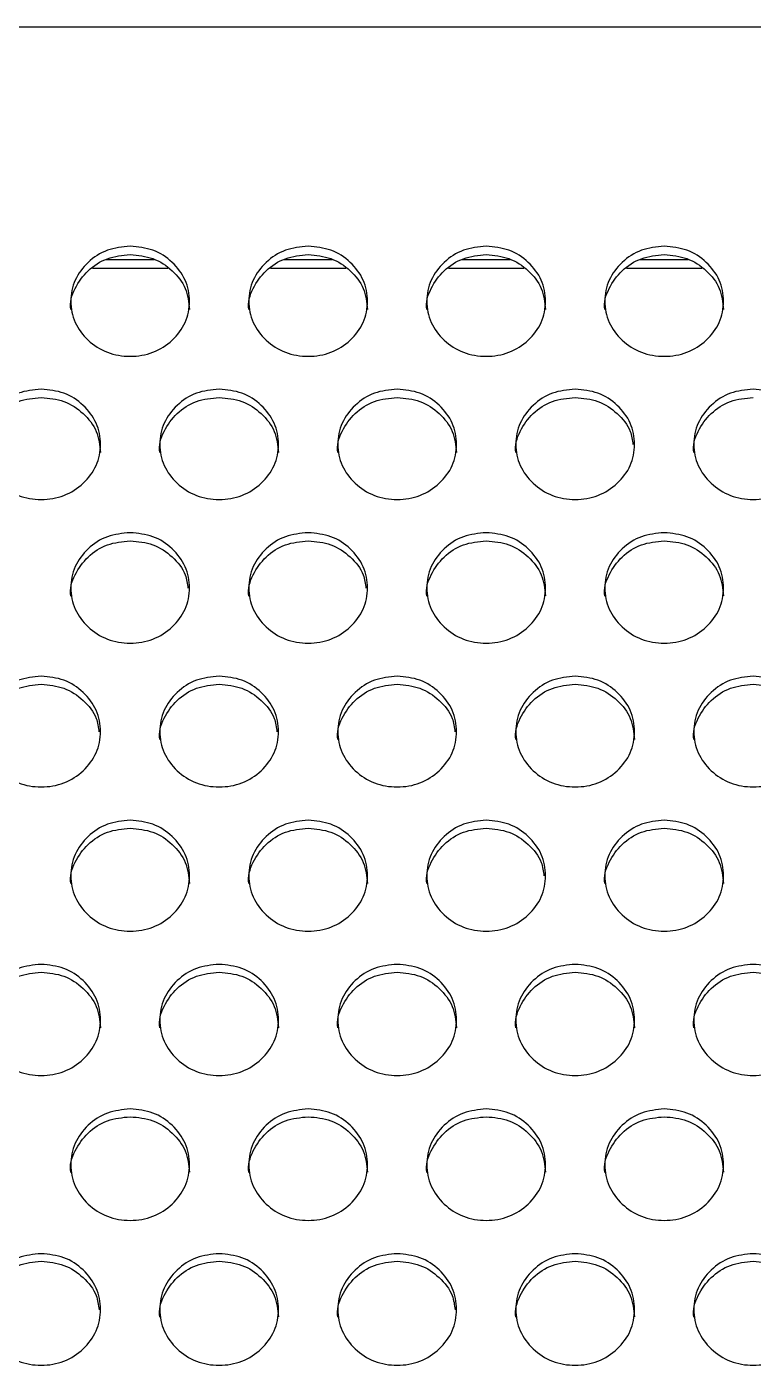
# Model space of a CAD drawing. Header units: millimetres. Extents: x 0.6 to 29.2, y 0.5 to 20.5.
# Drawn here: x 23.088 to 23.415, y 12.066 to 12.667 of the extents above; entities that cross this region are included whole.
import ezdxf

# ---------------------------------------------------------------- set-up
doc = ezdxf.new("R2010")
doc.units = ezdxf.units.MM

msp = doc.modelspace()

# ---------------------------------------------------------------- linework, layer by layer
for p, q in [((21.34135, 12.6673), (24.34135, 12.6673)), ((23.12387, 12.56267), (23.14551, 12.56267)), ((23.20387, 12.56267), (23.22551, 12.56267)), ((23.28387, 12.56267), (23.30551, 12.56267)), ((23.36387, 12.56267), (23.38551, 12.56267)), ((23.11776, 12.55883), (23.15161, 12.55883)), ((23.19776, 12.55883), (23.23161, 12.55883)), ((23.27776, 12.55883), (23.31161, 12.55883)), ((23.35776, 12.55883), (23.39161, 12.55883))]:
    msp.add_line(p, q)
for points, knots in [([(23.13468, 12.56861), (23.13819, 12.56828), (23.14521, 12.56763), (23.15397, 12.56174), (23.16011, 12.55367), (23.16197, 12.54389), (23.16011, 12.53413), (23.15398, 12.52599), (23.14522, 12.5203), (23.13468, 12.51857), (23.12415, 12.5203), (23.11538, 12.52599), (23.10926, 12.53413), (23.1074, 12.54389), (23.10926, 12.55367), (23.11538, 12.56174), (23.12415, 12.56761), (23.13117, 12.56828), (23.13468, 12.56861)], [0, 0, 0, 0, 0.0624361, 0.1249732, 0.1875298, 0.2499802, 0.3125401, 0.3749853, 0.4375491, 0.4999909, 0.5625442, 0.6249973, 0.687552, 0.7500031, 0.8125621, 0.8750088, 0.9374706, 1, 1, 1, 1]), ([(23.21468, 12.56861), (23.21819, 12.56828), (23.22521, 12.56763), (23.23397, 12.56174), (23.24011, 12.55367), (23.24197, 12.54389), (23.24011, 12.53413), (23.23398, 12.52599), (23.22522, 12.5203), (23.21468, 12.51857), (23.20415, 12.5203), (23.19538, 12.526), (23.18926, 12.53413), (23.1874, 12.54389), (23.18926, 12.55367), (23.19539, 12.56174), (23.20415, 12.56761), (23.21117, 12.56828), (23.21468, 12.56861)], [0, 0, 0, 0, 0.062436, 0.124971, 0.187528, 0.249979, 0.312539, 0.374983, 0.437547, 0.499992, 0.562543, 0.624996, 0.687552, 0.750003, 0.812562, 0.875009, 0.937471, 1, 1, 1, 1]), ([(23.29468, 12.56861), (23.29819, 12.56828), (23.30521, 12.56763), (23.31397, 12.56174), (23.32011, 12.55367), (23.32197, 12.54389), (23.32011, 12.53413), (23.31398, 12.52599), (23.30522, 12.5203), (23.29468, 12.51857), (23.28415, 12.5203), (23.27538, 12.526), (23.26926, 12.53413), (23.2674, 12.54389), (23.26926, 12.55367), (23.27538, 12.56174), (23.28415, 12.56761), (23.29117, 12.56828), (23.29468, 12.56861)], [0, 0, 0, 0, 0.062436, 0.124973, 0.18753, 0.249981, 0.312541, 0.374986, 0.437548, 0.499993, 0.562546, 0.624997, 0.687553, 0.750004, 0.812564, 0.875009, 0.937473, 1, 1, 1, 1]), ([(23.37468, 12.56861), (23.37819, 12.56828), (23.38521, 12.56763), (23.39397, 12.56174), (23.40011, 12.55367), (23.40197, 12.54389), (23.40011, 12.53413), (23.39398, 12.52599), (23.38522, 12.5203), (23.37468, 12.51857), (23.36415, 12.5203), (23.35538, 12.526), (23.34926, 12.53413), (23.3474, 12.54389), (23.34926, 12.55367), (23.35539, 12.56174), (23.36415, 12.56761), (23.37117, 12.56828), (23.37468, 12.56861)], [0, 0, 0, 0, 0.062436, 0.124971, 0.187529, 0.24998, 0.31254, 0.374984, 0.437548, 0.499992, 0.562543, 0.624996, 0.687552, 0.750003, 0.812562, 0.875009, 0.937471, 1, 1, 1, 1]), ([(23.10802, 12.54012), (23.10802, 12.54013), (23.10735, 12.54329), (23.10957, 12.54996), (23.1153, 12.55796), (23.12417, 12.56384), (23.13118, 12.56451), (23.13468, 12.56484)], [0, 0, 0, 0, 0.000446, 0.250485, 0.50013, 0.749904, 1, 1, 1, 1]), ([(23.13468, 12.56484), (23.13819, 12.56452), (23.14522, 12.56386), (23.15393, 12.55798), (23.16027, 12.54992), (23.16099, 12.54341), (23.16135, 12.54016)], [0, 0, 0, 0, 0.249956, 0.500265, 0.750585, 1, 1, 1, 1]), ([(23.18802, 12.54012), (23.18802, 12.54013), (23.18742, 12.5433), (23.18953, 12.54995), (23.19531, 12.55796), (23.20417, 12.56384), (23.21118, 12.56451), (23.21468, 12.56484)], [0, 0, 0, 0, 0.000445, 0.250484, 0.500129, 0.749903, 1, 1, 1, 1]), ([(23.21468, 12.56484), (23.21819, 12.56452), (23.22522, 12.56386), (23.23393, 12.55798), (23.24027, 12.54992), (23.24099, 12.54341), (23.24135, 12.54016)], [0, 0, 0, 0, 0.249957, 0.50026, 0.750582, 1, 1, 1, 1]), ([(23.26802, 12.54012), (23.26802, 12.54013), (23.26735, 12.54329), (23.26957, 12.54996), (23.2753, 12.55796), (23.28417, 12.56384), (23.29118, 12.56451), (23.29468, 12.56484)], [0, 0, 0, 0, 0.000446, 0.250488, 0.500129, 0.749912, 1, 1, 1, 1]), ([(23.29468, 12.56484), (23.29819, 12.56452), (23.30522, 12.56386), (23.31393, 12.55798), (23.32027, 12.54992), (23.32099, 12.54341), (23.32135, 12.54016)], [0, 0, 0, 0, 0.249956, 0.500265, 0.750585, 1, 1, 1, 1]), ([(23.34802, 12.54012), (23.34802, 12.54013), (23.34735, 12.54329), (23.34957, 12.54996), (23.3553, 12.55796), (23.36417, 12.56384), (23.37118, 12.56451), (23.37468, 12.56484)], [0, 0, 0, 0, 0.000446, 0.250485, 0.50013, 0.749904, 1, 1, 1, 1]), ([(23.37468, 12.56484), (23.37819, 12.56452), (23.38522, 12.56386), (23.39393, 12.55798), (23.40027, 12.54992), (23.40099, 12.54341), (23.40135, 12.54016)], [0, 0, 0, 0, 0.249957, 0.500258, 0.750584, 1, 1, 1, 1]), ([(23.06802, 12.47585), (23.06802, 12.47585), (23.06735, 12.47903), (23.06957, 12.4857), (23.0753, 12.49373), (23.08417, 12.49962), (23.09118, 12.50029), (23.09468, 12.50062)], [0, 0, 0, 0, 0.0004446, 0.250485, 0.5001297, 0.749904, 1, 1, 1, 1]), ([(23.09468, 12.50434), (23.09819, 12.50401), (23.10521, 12.50335), (23.11397, 12.49745), (23.12011, 12.48937), (23.12197, 12.47957), (23.12011, 12.46979), (23.11398, 12.46163), (23.10522, 12.45593), (23.09468, 12.4542), (23.08415, 12.45593), (23.07538, 12.46164), (23.06926, 12.46978), (23.0674, 12.47957), (23.06926, 12.48937), (23.07539, 12.49745), (23.08415, 12.50333), (23.09117, 12.50401), (23.09468, 12.50434)], [0, 0, 0, 0, 0.062436, 0.124971, 0.187528, 0.249979, 0.312539, 0.374983, 0.437547, 0.499991, 0.562542, 0.624995, 0.687551, 0.750004, 0.812562, 0.875009, 0.937471, 1, 1, 1, 1]), ([(23.09468, 12.50062), (23.09819, 12.50029), (23.10522, 12.49963), (23.11393, 12.49374), (23.12027, 12.48566), (23.12099, 12.47914), (23.12135, 12.47589)], [0, 0, 0, 0, 0.2499575, 0.5002595, 0.7505804, 1, 1, 1, 1]), ([(23.14802, 12.47585), (23.14802, 12.47585), (23.14735, 12.47903), (23.14957, 12.4857), (23.1553, 12.49373), (23.16417, 12.49962), (23.17118, 12.50029), (23.17468, 12.50062)], [0, 0, 0, 0, 0.000445, 0.250489, 0.500135, 0.749911, 1, 1, 1, 1]), ([(23.17468, 12.50434), (23.17819, 12.50401), (23.18521, 12.50335), (23.19397, 12.49745), (23.20011, 12.48937), (23.20197, 12.47957), (23.20011, 12.46979), (23.19398, 12.46163), (23.18522, 12.45593), (23.17468, 12.4542), (23.16415, 12.45593), (23.15538, 12.46164), (23.14926, 12.46978), (23.1474, 12.47957), (23.14926, 12.48937), (23.15539, 12.49745), (23.16415, 12.50333), (23.17117, 12.50401), (23.17468, 12.50434)], [0, 0, 0, 0, 0.062438, 0.124973, 0.18753, 0.249981, 0.312541, 0.374984, 0.437549, 0.499993, 0.562546, 0.624997, 0.687553, 0.750006, 0.812565, 0.875012, 0.937473, 1, 1, 1, 1]), ([(23.17468, 12.50062), (23.17819, 12.50029), (23.18522, 12.49963), (23.19393, 12.49374), (23.20027, 12.48566), (23.20099, 12.47914), (23.20135, 12.47589)], [0, 0, 0, 0, 0.2499645, 0.5002642, 0.7505828, 1, 1, 1, 1]), ([(23.22802, 12.47585), (23.22802, 12.47585), (23.22735, 12.47903), (23.22957, 12.4857), (23.2353, 12.49373), (23.24417, 12.49962), (23.25118, 12.50029), (23.25468, 12.50062)], [0, 0, 0, 0, 0.0004446, 0.250485, 0.5001297, 0.749904, 1, 1, 1, 1]), ([(23.25468, 12.50434), (23.25819, 12.50401), (23.26521, 12.50335), (23.27397, 12.49746), (23.28011, 12.48937), (23.28197, 12.47957), (23.28011, 12.46979), (23.27398, 12.46163), (23.26522, 12.45593), (23.25468, 12.4542), (23.24415, 12.45593), (23.23538, 12.46164), (23.22926, 12.46978), (23.2274, 12.47957), (23.22926, 12.48937), (23.23538, 12.49745), (23.24415, 12.50333), (23.25117, 12.50401), (23.25468, 12.50434)], [0, 0, 0, 0, 0.062436, 0.124973, 0.18753, 0.24998, 0.312539, 0.374984, 0.437549, 0.499993, 0.562544, 0.624997, 0.687551, 0.750004, 0.812563, 0.875009, 0.937471, 1, 1, 1, 1]), ([(23.25468, 12.50062), (23.25819, 12.50029), (23.26522, 12.49963), (23.27393, 12.49374), (23.28027, 12.48566), (23.28099, 12.47914), (23.28135, 12.47589)], [0, 0, 0, 0, 0.249956, 0.500264, 0.750584, 1, 1, 1, 1]), ([(23.30802, 12.47585), (23.30802, 12.47585), (23.30742, 12.47904), (23.30953, 12.4857), (23.31531, 12.49373), (23.32417, 12.49962), (23.33118, 12.50029), (23.33468, 12.50062)], [0, 0, 0, 0, 0.000443, 0.250486, 0.500133, 0.749911, 1, 1, 1, 1]), ([(23.33468, 12.50434), (23.33819, 12.50401), (23.34521, 12.50335), (23.35397, 12.49745), (23.36011, 12.48937), (23.36197, 12.47957), (23.36011, 12.46979), (23.35398, 12.46163), (23.34522, 12.45593), (23.33468, 12.4542), (23.32415, 12.45593), (23.31538, 12.46164), (23.30926, 12.46978), (23.3074, 12.47957), (23.30926, 12.48937), (23.31539, 12.49745), (23.32415, 12.50333), (23.33117, 12.50401), (23.33468, 12.50434)], [0, 0, 0, 0, 0.062438, 0.124973, 0.18753, 0.249982, 0.312541, 0.374985, 0.43755, 0.499994, 0.562544, 0.624997, 0.687553, 0.750006, 0.812565, 0.875011, 0.937473, 1, 1, 1, 1]), ([(23.33468, 12.50062), (23.3382, 12.50029), (23.34524, 12.49964), (23.35387, 12.49372), (23.35967, 12.48673), (23.36035, 12.48146), (23.36062, 12.47943)], [0, 0, 0, 0, 0.275664, 0.551697, 0.827752, 1, 1, 1, 1]), ([(23.38802, 12.47585), (23.38802, 12.47585), (23.38735, 12.47903), (23.38957, 12.4857), (23.3953, 12.49373), (23.40417, 12.49962), (23.41118, 12.50029), (23.41468, 12.50062)], [0, 0, 0, 0, 0.000445, 0.250488, 0.500128, 0.749903, 1, 1, 1, 1]), ([(23.41468, 12.50434), (23.41819, 12.50401), (23.42521, 12.50335), (23.43397, 12.49746), (23.44011, 12.48937), (23.44197, 12.47957), (23.44011, 12.46979), (23.43398, 12.46163), (23.42522, 12.45593), (23.41468, 12.4542), (23.40415, 12.45593), (23.39538, 12.46164), (23.38926, 12.46978), (23.3874, 12.47957), (23.38926, 12.48937), (23.39538, 12.49745), (23.40415, 12.50333), (23.41117, 12.50401), (23.41468, 12.50434)], [0, 0, 0, 0, 0.0624361, 0.1249729, 0.1875299, 0.249981, 0.3125403, 0.3749854, 0.437548, 0.499992, 0.5625451, 0.624996, 0.6875516, 0.7500047, 0.812564, 0.8750092, 0.9374707, 1, 1, 1, 1]), ([(23.13468, 12.43984), (23.13819, 12.43951), (23.14521, 12.43885), (23.15397, 12.43294), (23.16011, 12.42484), (23.16197, 12.41502), (23.16011, 12.40522), (23.15398, 12.39705), (23.14522, 12.39133), (23.13468, 12.3896), (23.12415, 12.39133), (23.11538, 12.39705), (23.10926, 12.40521), (23.1074, 12.41502), (23.10926, 12.42484), (23.11538, 12.43294), (23.12415, 12.43883), (23.13117, 12.43951), (23.13468, 12.43984)], [0, 0, 0, 0, 0.062436, 0.1249729, 0.1875296, 0.2499803, 0.3125399, 0.3749846, 0.4375487, 0.4999905, 0.5625437, 0.624997, 0.6875514, 0.7500037, 0.8125625, 0.8750092, 0.9374708, 1, 1, 1, 1]), ([(23.21468, 12.43984), (23.21819, 12.43951), (23.22521, 12.43885), (23.23397, 12.43294), (23.24011, 12.42484), (23.24197, 12.41502), (23.24011, 12.40522), (23.23398, 12.39705), (23.22522, 12.39133), (23.21468, 12.3896), (23.20415, 12.39133), (23.19538, 12.39705), (23.18926, 12.40521), (23.1874, 12.41502), (23.18926, 12.42484), (23.19539, 12.43294), (23.20415, 12.43883), (23.21117, 12.43951), (23.21468, 12.43984)], [0, 0, 0, 0, 0.0624361, 0.1249711, 0.1875279, 0.2499792, 0.3125393, 0.3749827, 0.4375469, 0.4999912, 0.5625421, 0.6249955, 0.6875514, 0.7500033, 0.8125623, 0.875009, 0.9374707, 1, 1, 1, 1]), ([(23.29468, 12.43984), (23.29819, 12.43951), (23.30521, 12.43885), (23.31397, 12.43294), (23.32011, 12.42484), (23.32197, 12.41502), (23.32011, 12.40522), (23.31398, 12.39705), (23.30522, 12.39133), (23.29468, 12.3896), (23.28415, 12.39133), (23.27538, 12.39705), (23.26926, 12.40521), (23.2674, 12.41502), (23.26926, 12.42484), (23.27538, 12.43294), (23.28415, 12.43883), (23.29117, 12.43951), (23.29468, 12.43984)], [0, 0, 0, 0, 0.062436, 0.124973, 0.18753, 0.249981, 0.312541, 0.374986, 0.437548, 0.499992, 0.562545, 0.624997, 0.687552, 0.750005, 0.812564, 0.875009, 0.937473, 1, 1, 1, 1]), ([(23.37468, 12.43984), (23.37819, 12.43951), (23.38521, 12.43885), (23.39397, 12.43294), (23.40011, 12.42484), (23.40197, 12.41502), (23.40011, 12.40522), (23.39398, 12.39705), (23.38522, 12.39133), (23.37468, 12.3896), (23.36415, 12.39133), (23.35538, 12.39705), (23.34926, 12.40521), (23.3474, 12.41502), (23.34926, 12.42484), (23.35539, 12.43294), (23.36415, 12.43883), (23.37117, 12.43951), (23.37468, 12.43984)], [0, 0, 0, 0, 0.062436, 0.124971, 0.187529, 0.24998, 0.31254, 0.374983, 0.437547, 0.499992, 0.562543, 0.624996, 0.687552, 0.750004, 0.812562, 0.875009, 0.937471, 1, 1, 1, 1]), ([(23.10802, 12.41135), (23.10802, 12.41135), (23.10735, 12.41453), (23.10957, 12.42122), (23.1153, 12.42926), (23.12417, 12.43516), (23.13118, 12.43584), (23.13468, 12.43617)], [0, 0, 0, 0, 0.000449, 0.250489, 0.500133, 0.749904, 1, 1, 1, 1]), ([(23.13468, 12.43617), (23.1382, 12.43584), (23.14524, 12.43519), (23.15387, 12.42926), (23.15968, 12.42223), (23.16036, 12.41693), (23.16063, 12.41488)], [0, 0, 0, 0, 0.275229, 0.550847, 0.826477, 1, 1, 1, 1]), ([(23.18802, 12.41135), (23.18802, 12.41135), (23.18742, 12.41454), (23.18953, 12.42122), (23.19531, 12.42926), (23.20417, 12.43516), (23.21118, 12.43584), (23.21468, 12.43617)], [0, 0, 0, 0, 0.000447, 0.250487, 0.500132, 0.749904, 1, 1, 1, 1]), ([(23.21468, 12.43617), (23.2182, 12.43584), (23.22524, 12.43519), (23.23387, 12.42926), (23.23968, 12.42223), (23.24036, 12.41693), (23.24063, 12.41488)], [0, 0, 0, 0, 0.2752312, 0.5508424, 0.8264743, 1, 1, 1, 1]), ([(23.26802, 12.41135), (23.26802, 12.41135), (23.26735, 12.41453), (23.26957, 12.42122), (23.2753, 12.42926), (23.28417, 12.43516), (23.29118, 12.43584), (23.29468, 12.43617)], [0, 0, 0, 0, 0.000449, 0.250492, 0.500132, 0.749912, 1, 1, 1, 1]), ([(23.29468, 12.43617), (23.29819, 12.43584), (23.30522, 12.43518), (23.31393, 12.42928), (23.32027, 12.42118), (23.32099, 12.41465), (23.32135, 12.41139)], [0, 0, 0, 0, 0.249955, 0.500263, 0.750583, 1, 1, 1, 1]), ([(23.34802, 12.41135), (23.34802, 12.41135), (23.34735, 12.41453), (23.34957, 12.42122), (23.3553, 12.42926), (23.36417, 12.43516), (23.37118, 12.43584), (23.37468, 12.43617)], [0, 0, 0, 0, 0.000449, 0.250489, 0.500133, 0.749904, 1, 1, 1, 1]), ([(23.37468, 12.43617), (23.37819, 12.43584), (23.38522, 12.43518), (23.39393, 12.42928), (23.40027, 12.42118), (23.40099, 12.41465), (23.40135, 12.41139)], [0, 0, 0, 0, 0.249956, 0.500257, 0.750582, 1, 1, 1, 1]), ([(23.09468, 12.37531), (23.09819, 12.37498), (23.10521, 12.37431), (23.11397, 12.36839), (23.12011, 12.36027), (23.12197, 12.35043), (23.12011, 12.34061), (23.11398, 12.33242), (23.10522, 12.3267), (23.09468, 12.32496), (23.08415, 12.3267), (23.07538, 12.33243), (23.06926, 12.34061), (23.0674, 12.35043), (23.06926, 12.36027), (23.07539, 12.36839), (23.08415, 12.37429), (23.09117, 12.37497), (23.09468, 12.37531)], [0, 0, 0, 0, 0.062436, 0.124971, 0.187529, 0.249979, 0.312539, 0.374983, 0.437547, 0.499991, 0.562542, 0.624995, 0.687551, 0.750003, 0.812562, 0.875009, 0.937471, 1, 1, 1, 1]), ([(23.17468, 12.37531), (23.17819, 12.37498), (23.18521, 12.37431), (23.19397, 12.36839), (23.20011, 12.36027), (23.20197, 12.35043), (23.20011, 12.34061), (23.19398, 12.33242), (23.18522, 12.3267), (23.17468, 12.32496), (23.16415, 12.3267), (23.15538, 12.33243), (23.14926, 12.34061), (23.1474, 12.35043), (23.14926, 12.36027), (23.15539, 12.36839), (23.16415, 12.37429), (23.17117, 12.37497), (23.17468, 12.37531)], [0, 0, 0, 0, 0.062438, 0.124974, 0.187531, 0.249981, 0.312541, 0.374985, 0.437549, 0.499993, 0.562546, 0.624997, 0.687553, 0.750005, 0.812565, 0.875011, 0.937473, 1, 1, 1, 1]), ([(23.25468, 12.37531), (23.25819, 12.37498), (23.26521, 12.37431), (23.27397, 12.36839), (23.28011, 12.36027), (23.28197, 12.35043), (23.28011, 12.34061), (23.27398, 12.33242), (23.26522, 12.3267), (23.25468, 12.32496), (23.24415, 12.3267), (23.23538, 12.33243), (23.22926, 12.34061), (23.2274, 12.35043), (23.22926, 12.36027), (23.23538, 12.36839), (23.24415, 12.37429), (23.25117, 12.37497), (23.25468, 12.37531)], [0, 0, 0, 0, 0.062436, 0.124973, 0.18753, 0.24998, 0.312539, 0.374985, 0.437549, 0.499993, 0.562544, 0.624997, 0.687551, 0.750003, 0.812563, 0.875009, 0.937471, 1, 1, 1, 1]), ([(23.33468, 12.37531), (23.33819, 12.37498), (23.34521, 12.37431), (23.35397, 12.36839), (23.36011, 12.36027), (23.36197, 12.35043), (23.36011, 12.34061), (23.35398, 12.33242), (23.34522, 12.3267), (23.33468, 12.32496), (23.32415, 12.3267), (23.31538, 12.33243), (23.30926, 12.34061), (23.3074, 12.35043), (23.30926, 12.36027), (23.31539, 12.36839), (23.32415, 12.37429), (23.33117, 12.37497), (23.33468, 12.37531)], [0, 0, 0, 0, 0.062439, 0.124974, 0.187531, 0.249981, 0.312541, 0.374985, 0.437549, 0.499993, 0.562544, 0.624998, 0.687553, 0.750005, 0.812565, 0.875011, 0.937473, 1, 1, 1, 1]), ([(23.41468, 12.37531), (23.41819, 12.37498), (23.42521, 12.37431), (23.43397, 12.36839), (23.44011, 12.36027), (23.44197, 12.35043), (23.44011, 12.34061), (23.43398, 12.33242), (23.42522, 12.3267), (23.41468, 12.32496), (23.40415, 12.3267), (23.39538, 12.33243), (23.38926, 12.34061), (23.3874, 12.35043), (23.38926, 12.36027), (23.39538, 12.36839), (23.40415, 12.37429), (23.41117, 12.37497), (23.41468, 12.37531)], [0, 0, 0, 0, 0.062436, 0.124973, 0.18753, 0.24998, 0.31254, 0.374986, 0.437548, 0.499992, 0.562545, 0.624996, 0.687552, 0.750004, 0.812564, 0.875009, 0.937471, 1, 1, 1, 1]), ([(23.06802, 12.34681), (23.06802, 12.34681), (23.06735, 12.34999), (23.06957, 12.35671), (23.0753, 12.36476), (23.08417, 12.37068), (23.09118, 12.37135), (23.09468, 12.37168)], [0, 0, 0, 0, 0.000449, 0.250486, 0.500134, 0.749905, 1, 1, 1, 1]), ([(23.09468, 12.37168), (23.0982, 12.37135), (23.10524, 12.3707), (23.11387, 12.36476), (23.11969, 12.3577), (23.12037, 12.35237), (23.12064, 12.3503)], [0, 0, 0, 0, 0.274812, 0.550001, 0.825215, 1, 1, 1, 1]), ([(23.14802, 12.34681), (23.14802, 12.34681), (23.14735, 12.34999), (23.14957, 12.35671), (23.1553, 12.36476), (23.16417, 12.37068), (23.17118, 12.37135), (23.17468, 12.37168)], [0, 0, 0, 0, 0.0004489, 0.2504899, 0.5001391, 0.7499122, 1, 1, 1, 1]), ([(23.17468, 12.37168), (23.1782, 12.37135), (23.18524, 12.3707), (23.19387, 12.36476), (23.19969, 12.3577), (23.20037, 12.35237), (23.20064, 12.3503)], [0, 0, 0, 0, 0.27482, 0.550006, 0.825217, 1, 1, 1, 1]), ([(23.22802, 12.34681), (23.22802, 12.34681), (23.22735, 12.34999), (23.22957, 12.35671), (23.2353, 12.36476), (23.24417, 12.37068), (23.25118, 12.37135), (23.25468, 12.37168)], [0, 0, 0, 0, 0.000449, 0.250486, 0.500134, 0.749905, 1, 1, 1, 1]), ([(23.25468, 12.37168), (23.2582, 12.37135), (23.26524, 12.3707), (23.27387, 12.36476), (23.27969, 12.3577), (23.28037, 12.35237), (23.28064, 12.3503)], [0, 0, 0, 0, 0.27481, 0.550005, 0.825217, 1, 1, 1, 1]), ([(23.30802, 12.34681), (23.30802, 12.34681), (23.30742, 12.35), (23.30953, 12.3567), (23.31531, 12.36476), (23.32417, 12.37067), (23.33118, 12.37135), (23.33468, 12.37168)], [0, 0, 0, 0, 0.000447, 0.250487, 0.500137, 0.749911, 1, 1, 1, 1]), ([(23.33468, 12.37168), (23.33819, 12.37135), (23.34522, 12.37069), (23.35393, 12.36477), (23.36027, 12.35666), (23.36099, 12.35012), (23.36135, 12.34685)], [0, 0, 0, 0, 0.249965, 0.500263, 0.750584, 1, 1, 1, 1]), ([(23.38802, 12.34681), (23.38802, 12.34681), (23.38735, 12.34999), (23.38957, 12.35671), (23.3953, 12.36476), (23.40417, 12.37068), (23.41118, 12.37135), (23.41468, 12.37168)], [0, 0, 0, 0, 0.000449, 0.250489, 0.500132, 0.749904, 1, 1, 1, 1]), ([(23.41468, 12.37168), (23.41819, 12.37135), (23.42522, 12.37069), (23.43393, 12.36477), (23.44027, 12.35666), (23.44099, 12.35012), (23.44135, 12.34685)], [0, 0, 0, 0, 0.2499564, 0.5002629, 0.7505848, 1, 1, 1, 1]), ([(23.10802, 12.28204), (23.10802, 12.28205), (23.10735, 12.28524), (23.10957, 12.29196), (23.1153, 12.30003), (23.12417, 12.30596), (23.13118, 12.30663), (23.13468, 12.30697)], [0, 0, 0, 0, 0.000447, 0.250486, 0.50013, 0.749904, 1, 1, 1, 1]), ([(23.13468, 12.31054), (23.13819, 12.31021), (23.14521, 12.30955), (23.15397, 12.30361), (23.16011, 12.29548), (23.16197, 12.28562), (23.16011, 12.27578), (23.15398, 12.26758), (23.14522, 12.26184), (23.13468, 12.26009), (23.12415, 12.26184), (23.11538, 12.26758), (23.10926, 12.27577), (23.1074, 12.28562), (23.10926, 12.29548), (23.11538, 12.30361), (23.12415, 12.30953), (23.13117, 12.31021), (23.13468, 12.31054)], [0, 0, 0, 0, 0.062436, 0.124973, 0.18753, 0.249981, 0.31254, 0.374985, 0.437549, 0.499991, 0.562544, 0.624997, 0.687551, 0.750003, 0.812563, 0.875009, 0.937471, 1, 1, 1, 1]), ([(23.13468, 12.30697), (23.13819, 12.30664), (23.14522, 12.30598), (23.15393, 12.30005), (23.16027, 12.29192), (23.16099, 12.28536), (23.16135, 12.28209)], [0, 0, 0, 0, 0.2499555, 0.5002608, 0.7505812, 1, 1, 1, 1]), ([(23.18802, 12.28204), (23.18802, 12.28205), (23.18742, 12.28525), (23.18953, 12.29195), (23.19531, 12.30003), (23.20417, 12.30596), (23.21118, 12.30663), (23.21468, 12.30697)], [0, 0, 0, 0, 0.000445, 0.250484, 0.500129, 0.749903, 1, 1, 1, 1]), ([(23.21468, 12.31054), (23.21819, 12.31021), (23.22521, 12.30955), (23.23397, 12.30361), (23.24011, 12.29548), (23.24197, 12.28562), (23.24011, 12.27578), (23.23398, 12.26758), (23.22522, 12.26184), (23.21468, 12.26009), (23.20415, 12.26184), (23.19538, 12.26758), (23.18926, 12.27577), (23.1874, 12.28562), (23.18926, 12.29548), (23.19539, 12.30361), (23.20415, 12.30953), (23.21117, 12.31021), (23.21468, 12.31054)], [0, 0, 0, 0, 0.062436, 0.124971, 0.187528, 0.249979, 0.312539, 0.374983, 0.437547, 0.499991, 0.562542, 0.624995, 0.687551, 0.750003, 0.812562, 0.875009, 0.937471, 1, 1, 1, 1]), ([(23.21468, 12.30697), (23.21819, 12.30664), (23.22522, 12.30598), (23.23393, 12.30005), (23.24027, 12.29192), (23.24099, 12.28536), (23.24135, 12.28209)], [0, 0, 0, 0, 0.249957, 0.500256, 0.750578, 1, 1, 1, 1]), ([(23.26802, 12.28204), (23.26802, 12.28205), (23.26735, 12.28524), (23.26957, 12.29196), (23.2753, 12.30003), (23.28417, 12.30596), (23.29118, 12.30663), (23.29468, 12.30697)], [0, 0, 0, 0, 0.000447, 0.250489, 0.500128, 0.749912, 1, 1, 1, 1]), ([(23.29468, 12.31054), (23.29819, 12.31021), (23.30521, 12.30955), (23.31397, 12.30361), (23.32011, 12.29548), (23.32197, 12.28562), (23.32011, 12.27578), (23.31398, 12.26758), (23.30522, 12.26184), (23.29468, 12.26009), (23.28415, 12.26184), (23.27538, 12.26758), (23.26926, 12.27577), (23.2674, 12.28562), (23.26926, 12.29548), (23.27538, 12.30361), (23.28415, 12.30953), (23.29117, 12.31021), (23.29468, 12.31054)], [0, 0, 0, 0, 0.062436, 0.124973, 0.18753, 0.249981, 0.312541, 0.374986, 0.437548, 0.499992, 0.562545, 0.624996, 0.687552, 0.750004, 0.812564, 0.875009, 0.937473, 1, 1, 1, 1]), ([(23.29468, 12.30697), (23.2982, 12.30664), (23.30524, 12.30598), (23.31387, 12.30003), (23.3197, 12.29294), (23.32038, 12.28758), (23.32065, 12.28549)], [0, 0, 0, 0, 0.274391, 0.549166, 0.823958, 1, 1, 1, 1]), ([(23.34802, 12.28204), (23.34802, 12.28205), (23.34735, 12.28524), (23.34957, 12.29196), (23.3553, 12.30003), (23.36417, 12.30596), (23.37118, 12.30663), (23.37468, 12.30697)], [0, 0, 0, 0, 0.000447, 0.250486, 0.50013, 0.749904, 1, 1, 1, 1]), ([(23.37468, 12.31054), (23.37819, 12.31021), (23.38521, 12.30955), (23.39397, 12.30361), (23.40011, 12.29548), (23.40197, 12.28562), (23.40011, 12.27578), (23.39398, 12.26758), (23.38522, 12.26184), (23.37468, 12.26009), (23.36415, 12.26184), (23.35538, 12.26758), (23.34926, 12.27577), (23.3474, 12.28562), (23.34926, 12.29548), (23.35539, 12.30361), (23.36415, 12.30953), (23.37117, 12.31021), (23.37468, 12.31054)], [0, 0, 0, 0, 0.062436, 0.124971, 0.187529, 0.24998, 0.31254, 0.374983, 0.437547, 0.499992, 0.562543, 0.624996, 0.687551, 0.750003, 0.812563, 0.875009, 0.937471, 1, 1, 1, 1]), ([(23.37468, 12.30697), (23.37819, 12.30664), (23.38522, 12.30598), (23.39393, 12.30005), (23.40027, 12.29192), (23.40099, 12.28536), (23.40135, 12.28209)], [0, 0, 0, 0, 0.249956, 0.500254, 0.750581, 1, 1, 1, 1]), ([(23.06802, 12.21725), (23.06802, 12.21725), (23.06735, 12.22046), (23.06957, 12.22718), (23.0753, 12.23527), (23.08417, 12.24121), (23.09118, 12.24188), (23.09468, 12.24222)], [0, 0, 0, 0, 0.000446, 0.250485, 0.500131, 0.749903, 1, 1, 1, 1]), ([(23.09468, 12.24575), (23.09819, 12.24542), (23.10521, 12.24475), (23.11397, 12.23881), (23.12011, 12.23065), (23.12197, 12.22077), (23.12011, 12.21091), (23.11398, 12.20269), (23.10522, 12.19695), (23.09468, 12.1952), (23.08415, 12.19695), (23.07538, 12.2027), (23.06926, 12.21091), (23.0674, 12.22078), (23.06926, 12.23065), (23.07539, 12.2388), (23.08415, 12.24473), (23.09117, 12.24541), (23.09468, 12.24575)], [0, 0, 0, 0, 0.062436, 0.124972, 0.187529, 0.249979, 0.312539, 0.374983, 0.437547, 0.499991, 0.562542, 0.624995, 0.687551, 0.750003, 0.812562, 0.875009, 0.937471, 1, 1, 1, 1]), ([(23.09468, 12.24222), (23.09819, 12.24189), (23.10522, 12.24123), (23.11393, 12.23529), (23.12027, 12.22714), (23.12099, 12.22057), (23.12135, 12.21729)], [0, 0, 0, 0, 0.249957, 0.500258, 0.75058, 1, 1, 1, 1]), ([(23.14802, 12.21725), (23.14802, 12.21725), (23.14735, 12.22046), (23.14957, 12.22718), (23.1553, 12.23527), (23.16417, 12.24121), (23.17118, 12.24188), (23.17468, 12.24222)], [0, 0, 0, 0, 0.000446, 0.250489, 0.500137, 0.749911, 1, 1, 1, 1]), ([(23.17468, 12.24575), (23.17819, 12.24542), (23.18521, 12.24475), (23.19397, 12.23881), (23.20011, 12.23065), (23.20197, 12.22077), (23.20011, 12.21091), (23.19398, 12.20269), (23.18522, 12.19695), (23.17468, 12.1952), (23.16415, 12.19695), (23.15538, 12.2027), (23.14926, 12.21091), (23.1474, 12.22078), (23.14926, 12.23065), (23.15539, 12.2388), (23.16415, 12.24473), (23.17117, 12.24541), (23.17468, 12.24575)], [0, 0, 0, 0, 0.0624384, 0.1249738, 0.1875309, 0.2499811, 0.312541, 0.3749848, 0.4375486, 0.4999928, 0.5625459, 0.6249971, 0.687553, 0.750005, 0.812565, 0.8750115, 0.9374729, 1, 1, 1, 1]), ([(23.17468, 12.24222), (23.17819, 12.24189), (23.18522, 12.24123), (23.19393, 12.23529), (23.20027, 12.22714), (23.20099, 12.22057), (23.20135, 12.21729)], [0, 0, 0, 0, 0.249964, 0.500262, 0.750582, 1, 1, 1, 1]), ([(23.22802, 12.21725), (23.22802, 12.21725), (23.22735, 12.22046), (23.22957, 12.22718), (23.2353, 12.23527), (23.24417, 12.24121), (23.25118, 12.24188), (23.25468, 12.24222)], [0, 0, 0, 0, 0.000446, 0.250485, 0.500131, 0.749903, 1, 1, 1, 1]), ([(23.25468, 12.24575), (23.25819, 12.24542), (23.26521, 12.24475), (23.27397, 12.23881), (23.28011, 12.23065), (23.28197, 12.22077), (23.28011, 12.21091), (23.27398, 12.20269), (23.26522, 12.19695), (23.25468, 12.1952), (23.24415, 12.19695), (23.23538, 12.2027), (23.22926, 12.21091), (23.2274, 12.22078), (23.22926, 12.23065), (23.23538, 12.2388), (23.24415, 12.24473), (23.25117, 12.24541), (23.25468, 12.24575)], [0, 0, 0, 0, 0.062436, 0.124973, 0.187531, 0.24998, 0.31254, 0.374985, 0.437549, 0.499993, 0.562543, 0.624997, 0.687551, 0.750003, 0.812563, 0.875009, 0.937471, 1, 1, 1, 1]), ([(23.25468, 12.24222), (23.25819, 12.24189), (23.26522, 12.24123), (23.27393, 12.23529), (23.28027, 12.22714), (23.28099, 12.22057), (23.28135, 12.21729)], [0, 0, 0, 0, 0.249955, 0.500263, 0.750583, 1, 1, 1, 1]), ([(23.30802, 12.21725), (23.30802, 12.21725), (23.30742, 12.22047), (23.30953, 12.22717), (23.31531, 12.23527), (23.32417, 12.24121), (23.33118, 12.24188), (23.33468, 12.24222)], [0, 0, 0, 0, 0.000444, 0.250486, 0.500135, 0.74991, 1, 1, 1, 1]), ([(23.33468, 12.24575), (23.33819, 12.24542), (23.34521, 12.24475), (23.35397, 12.23881), (23.36011, 12.23065), (23.36197, 12.22077), (23.36011, 12.21091), (23.35398, 12.20269), (23.34522, 12.19695), (23.33468, 12.1952), (23.32415, 12.19695), (23.31538, 12.2027), (23.30926, 12.21091), (23.3074, 12.22078), (23.30926, 12.23065), (23.31539, 12.2388), (23.32415, 12.24473), (23.33117, 12.24541), (23.33468, 12.24575)], [0, 0, 0, 0, 0.062438, 0.124974, 0.187531, 0.249981, 0.312541, 0.374985, 0.437549, 0.499993, 0.562544, 0.624998, 0.687553, 0.750005, 0.812565, 0.875011, 0.937473, 1, 1, 1, 1]), ([(23.33468, 12.24222), (23.33819, 12.24189), (23.34522, 12.24123), (23.35393, 12.23529), (23.36027, 12.22714), (23.36099, 12.22057), (23.36135, 12.21729)], [0, 0, 0, 0, 0.249964, 0.500262, 0.750582, 1, 1, 1, 1]), ([(23.38802, 12.21725), (23.38802, 12.21725), (23.38735, 12.22046), (23.38957, 12.22718), (23.3953, 12.23527), (23.40417, 12.24121), (23.41118, 12.24188), (23.41468, 12.24222)], [0, 0, 0, 0, 0.000446, 0.250488, 0.500129, 0.749902, 1, 1, 1, 1]), ([(23.41468, 12.24575), (23.41819, 12.24542), (23.42521, 12.24475), (23.43397, 12.23881), (23.44011, 12.23065), (23.44197, 12.22077), (23.44011, 12.21091), (23.43398, 12.2027), (23.42522, 12.19695), (23.41468, 12.1952), (23.40415, 12.19695), (23.39538, 12.2027), (23.38926, 12.21091), (23.3874, 12.22078), (23.38926, 12.23065), (23.39538, 12.2388), (23.40415, 12.24473), (23.41117, 12.24541), (23.41468, 12.24575)], [0, 0, 0, 0, 0.062436, 0.124973, 0.187531, 0.249981, 0.312541, 0.374986, 0.437548, 0.499992, 0.562545, 0.624996, 0.687552, 0.750004, 0.812564, 0.875009, 0.937471, 1, 1, 1, 1]), ([(23.41468, 12.24222), (23.41819, 12.24189), (23.42522, 12.24123), (23.43393, 12.23529), (23.44027, 12.22714), (23.44099, 12.22057), (23.44135, 12.21729)], [0, 0, 0, 0, 0.249955, 0.500263, 0.750583, 1, 1, 1, 1]), ([(23.13468, 12.18073), (23.13819, 12.1804), (23.14521, 12.17973), (23.15397, 12.17377), (23.16011, 12.16561), (23.16197, 12.1557), (23.16011, 12.14583), (23.15398, 12.13759), (23.14522, 12.13183), (23.13468, 12.13008), (23.12415, 12.13183), (23.11538, 12.13759), (23.10926, 12.14582), (23.1074, 12.15571), (23.10926, 12.1656), (23.11538, 12.17377), (23.12415, 12.17971), (23.13117, 12.18039), (23.13468, 12.18073)], [0, 0, 0, 0, 0.062436, 0.124973, 0.18753, 0.249981, 0.31254, 0.374985, 0.437549, 0.499991, 0.562544, 0.624998, 0.687552, 0.750003, 0.812562, 0.87501, 0.937471, 1, 1, 1, 1]), ([(23.21468, 12.18073), (23.21819, 12.1804), (23.22521, 12.17973), (23.23397, 12.17377), (23.24011, 12.16561), (23.24197, 12.1557), (23.24011, 12.14583), (23.23398, 12.13759), (23.22522, 12.13183), (23.21468, 12.13008), (23.20415, 12.13183), (23.19538, 12.13759), (23.18926, 12.14582), (23.1874, 12.15571), (23.18926, 12.1656), (23.19538, 12.17377), (23.20415, 12.17971), (23.21117, 12.18039), (23.21468, 12.18073)], [0, 0, 0, 0, 0.062436, 0.124971, 0.187529, 0.24998, 0.312539, 0.374983, 0.437547, 0.499992, 0.562542, 0.624996, 0.687552, 0.750003, 0.812562, 0.875009, 0.937471, 1, 1, 1, 1]), ([(23.29468, 12.18073), (23.29819, 12.1804), (23.30521, 12.17973), (23.31397, 12.17377), (23.32011, 12.16561), (23.32197, 12.1557), (23.32011, 12.14583), (23.31398, 12.13759), (23.30522, 12.13183), (23.29468, 12.13008), (23.28415, 12.13183), (23.27538, 12.13759), (23.26926, 12.14582), (23.2674, 12.15571), (23.26926, 12.1656), (23.27538, 12.17377), (23.28415, 12.17971), (23.29117, 12.18039), (23.29468, 12.18073)], [0, 0, 0, 0, 0.062436, 0.124973, 0.18753, 0.249981, 0.312541, 0.374986, 0.437548, 0.499992, 0.562546, 0.624997, 0.687553, 0.750004, 0.812564, 0.87501, 0.937473, 1, 1, 1, 1]), ([(23.37468, 12.18073), (23.37819, 12.1804), (23.38521, 12.17973), (23.39397, 12.17377), (23.40011, 12.16561), (23.40197, 12.1557), (23.40011, 12.14583), (23.39398, 12.13759), (23.38522, 12.13183), (23.37468, 12.13008), (23.36415, 12.13183), (23.35538, 12.13759), (23.34926, 12.14582), (23.3474, 12.15571), (23.34926, 12.1656), (23.35538, 12.17377), (23.36415, 12.17971), (23.37117, 12.18039), (23.37468, 12.18073)], [0, 0, 0, 0, 0.062436, 0.124971, 0.18753, 0.24998, 0.31254, 0.374984, 0.437548, 0.499992, 0.562543, 0.624997, 0.687552, 0.750003, 0.812562, 0.87501, 0.937471, 1, 1, 1, 1]), ([(23.10802, 12.15223), (23.10802, 12.15224), (23.10734, 12.15545), (23.10957, 12.16218), (23.1153, 12.17029), (23.12417, 12.17624), (23.13118, 12.17691), (23.13468, 12.17725)], [0, 0, 0, 0, 0.000444, 0.250486, 0.500131, 0.749904, 1, 1, 1, 1]), ([(23.13468, 12.17725), (23.13819, 12.17692), (23.14522, 12.17625), (23.15393, 12.1703), (23.16027, 12.16214), (23.16099, 12.15556), (23.16135, 12.15227)], [0, 0, 0, 0, 0.249955, 0.500263, 0.750579, 1, 1, 1, 1]), ([(23.18802, 12.15223), (23.18802, 12.15224), (23.18742, 12.15546), (23.18954, 12.16217), (23.19531, 12.17029), (23.20417, 12.17624), (23.21118, 12.17691), (23.21468, 12.17725)], [0, 0, 0, 0, 0.0004422, 0.2504842, 0.5001301, 0.7499032, 1, 1, 1, 1]), ([(23.21468, 12.17725), (23.21819, 12.17692), (23.22522, 12.17625), (23.23393, 12.1703), (23.24027, 12.16214), (23.24099, 12.15556), (23.24135, 12.15227)], [0, 0, 0, 0, 0.249957, 0.500258, 0.750576, 1, 1, 1, 1]), ([(23.26802, 12.15223), (23.26802, 12.15224), (23.26734, 12.15545), (23.26957, 12.16218), (23.2753, 12.17029), (23.28417, 12.17624), (23.29118, 12.17691), (23.29468, 12.17725)], [0, 0, 0, 0, 0.000444, 0.250489, 0.50013, 0.749912, 1, 1, 1, 1]), ([(23.29468, 12.17725), (23.29819, 12.17692), (23.30522, 12.17625), (23.31393, 12.1703), (23.32027, 12.16214), (23.32099, 12.15556), (23.32135, 12.15227)], [0, 0, 0, 0, 0.249955, 0.500263, 0.750579, 1, 1, 1, 1]), ([(23.34802, 12.15223), (23.34802, 12.15224), (23.34734, 12.15545), (23.34957, 12.16218), (23.3553, 12.17029), (23.36417, 12.17624), (23.37118, 12.17691), (23.37468, 12.17725)], [0, 0, 0, 0, 0.000444, 0.250486, 0.500131, 0.749904, 1, 1, 1, 1]), ([(23.37468, 12.17725), (23.37819, 12.17692), (23.38522, 12.17625), (23.39393, 12.1703), (23.40027, 12.16214), (23.40099, 12.15556), (23.40135, 12.15227)], [0, 0, 0, 0, 0.2499557, 0.500256, 0.7505786, 1, 1, 1, 1]), ([(23.09468, 12.11568), (23.09819, 12.11535), (23.10521, 12.11468), (23.11397, 12.10871), (23.12011, 12.10053), (23.12197, 12.09061), (23.12011, 12.08071), (23.11398, 12.07246), (23.10522, 12.06669), (23.09468, 12.06494), (23.08415, 12.06669), (23.07538, 12.07246), (23.06926, 12.08071), (23.0674, 12.09061), (23.06926, 12.10052), (23.07539, 12.10871), (23.08415, 12.11466), (23.09117, 12.11534), (23.09468, 12.11568)], [0, 0, 0, 0, 0.062436, 0.124971, 0.187529, 0.249979, 0.312539, 0.374983, 0.437547, 0.499992, 0.562542, 0.624995, 0.687552, 0.750003, 0.812562, 0.875009, 0.937471, 1, 1, 1, 1]), ([(23.17468, 12.11568), (23.17819, 12.11535), (23.18521, 12.11468), (23.19397, 12.10871), (23.20011, 12.10053), (23.20197, 12.09061), (23.20011, 12.08071), (23.19398, 12.07246), (23.18522, 12.06669), (23.17468, 12.06494), (23.16415, 12.06669), (23.15538, 12.07246), (23.14926, 12.08071), (23.1474, 12.09061), (23.14926, 12.10052), (23.15539, 12.10871), (23.16415, 12.11466), (23.17117, 12.11534), (23.17468, 12.11568)], [0, 0, 0, 0, 0.062438, 0.124973, 0.187531, 0.249981, 0.312541, 0.374985, 0.437549, 0.499993, 0.562546, 0.624997, 0.687553, 0.750005, 0.812564, 0.875011, 0.937473, 1, 1, 1, 1]), ([(23.25468, 12.11568), (23.25819, 12.11535), (23.26521, 12.11468), (23.27397, 12.10871), (23.28011, 12.10053), (23.28197, 12.09061), (23.28011, 12.08071), (23.27398, 12.07246), (23.26522, 12.06669), (23.25468, 12.06494), (23.24415, 12.06669), (23.23538, 12.07246), (23.22926, 12.08071), (23.2274, 12.09061), (23.22926, 12.10052), (23.23538, 12.10871), (23.24415, 12.11466), (23.25117, 12.11534), (23.25468, 12.11568)], [0, 0, 0, 0, 0.062436, 0.1249726, 0.1875303, 0.2499804, 0.3125397, 0.3749851, 0.4375491, 0.4999932, 0.562544, 0.6249969, 0.6875516, 0.7500034, 0.8125619, 0.8750089, 0.9374708, 1, 1, 1, 1]), ([(23.33468, 12.11568), (23.33819, 12.11535), (23.34521, 12.11468), (23.35397, 12.10871), (23.36011, 12.10053), (23.36197, 12.09061), (23.36011, 12.08071), (23.35398, 12.07246), (23.34522, 12.06669), (23.33468, 12.06494), (23.32415, 12.06669), (23.31538, 12.07246), (23.30926, 12.08071), (23.3074, 12.09061), (23.30926, 12.10052), (23.31539, 12.10871), (23.32415, 12.11466), (23.33117, 12.11534), (23.33468, 12.11568)], [0, 0, 0, 0, 0.062438, 0.124973, 0.187531, 0.249982, 0.312541, 0.374986, 0.43755, 0.499994, 0.562545, 0.624998, 0.687554, 0.750005, 0.812564, 0.875011, 0.937473, 1, 1, 1, 1]), ([(23.41468, 12.11568), (23.41819, 12.11535), (23.42521, 12.11468), (23.43397, 12.10871), (23.44011, 12.10053), (23.44197, 12.09061), (23.44011, 12.08071), (23.43398, 12.07246), (23.42522, 12.06669), (23.41468, 12.06494), (23.40415, 12.06669), (23.39538, 12.07246), (23.38926, 12.08071), (23.3874, 12.09061), (23.38926, 12.10052), (23.39538, 12.10871), (23.40415, 12.11466), (23.41117, 12.11534), (23.41468, 12.11568)], [0, 0, 0, 0, 0.062436, 0.124973, 0.18753, 0.249981, 0.312541, 0.374986, 0.437548, 0.499992, 0.562545, 0.624996, 0.687552, 0.750004, 0.812563, 0.875009, 0.937471, 1, 1, 1, 1]), ([(23.06802, 12.08718), (23.06802, 12.08719), (23.06735, 12.09041), (23.06957, 12.09715), (23.0753, 12.10528), (23.08417, 12.11124), (23.09118, 12.11191), (23.09468, 12.11225)], [0, 0, 0, 0, 0.000448, 0.250488, 0.500132, 0.749905, 1, 1, 1, 1]), ([(23.09468, 12.11225), (23.0982, 12.11192), (23.10524, 12.11126), (23.11388, 12.10527), (23.11972, 12.0981), (23.12041, 12.09265), (23.12068, 12.09049)], [0, 0, 0, 0, 0.2731558, 0.5466877, 0.8202413, 1, 1, 1, 1]), ([(23.14802, 12.08718), (23.14802, 12.08719), (23.14735, 12.09041), (23.14957, 12.09715), (23.1553, 12.10528), (23.16417, 12.11124), (23.17118, 12.11191), (23.17468, 12.11225)], [0, 0, 0, 0, 0.000448, 0.250492, 0.500138, 0.749912, 1, 1, 1, 1]), ([(23.17468, 12.11225), (23.17819, 12.11192), (23.18522, 12.11125), (23.19393, 12.10529), (23.20027, 12.09712), (23.20099, 12.09052), (23.20135, 12.08722)], [0, 0, 0, 0, 0.249964, 0.500263, 0.750582, 1, 1, 1, 1]), ([(23.22802, 12.08718), (23.22802, 12.08719), (23.22735, 12.09041), (23.22957, 12.09715), (23.2353, 12.10528), (23.24417, 12.11124), (23.25118, 12.11191), (23.25468, 12.11225)], [0, 0, 0, 0, 0.000448, 0.250488, 0.500132, 0.749905, 1, 1, 1, 1]), ([(23.25468, 12.11225), (23.2582, 12.11192), (23.26524, 12.11126), (23.27388, 12.10527), (23.27972, 12.0981), (23.28041, 12.09265), (23.28068, 12.09049)], [0, 0, 0, 0, 0.273154, 0.546693, 0.820244, 1, 1, 1, 1]), ([(23.30802, 12.08718), (23.30802, 12.08719), (23.30742, 12.09042), (23.30953, 12.09714), (23.31531, 12.10528), (23.32417, 12.11124), (23.33118, 12.11191), (23.33468, 12.11225)], [0, 0, 0, 0, 0.0004466, 0.2504895, 0.5001358, 0.7499111, 1, 1, 1, 1]), ([(23.33468, 12.11225), (23.33819, 12.11192), (23.34522, 12.11125), (23.35393, 12.10529), (23.36027, 12.09712), (23.36099, 12.09052), (23.36135, 12.08722)], [0, 0, 0, 0, 0.249964, 0.500263, 0.750582, 1, 1, 1, 1]), ([(23.38802, 12.08718), (23.38802, 12.08719), (23.38735, 12.09041), (23.38957, 12.09715), (23.3953, 12.10528), (23.40417, 12.11124), (23.41118, 12.11191), (23.41468, 12.11225)], [0, 0, 0, 0, 0.0004484, 0.2504911, 0.5001302, 0.7499036, 1, 1, 1, 1]), ([(23.41468, 12.11225), (23.41819, 12.11192), (23.42522, 12.11125), (23.43393, 12.10529), (23.44027, 12.09712), (23.44099, 12.09052), (23.44135, 12.08722)], [0, 0, 0, 0, 0.249956, 0.500263, 0.750582, 1, 1, 1, 1])]:
    msp.add_open_spline(points, degree=3, knots=knots)

doc.saveas('drawing.dxf')
